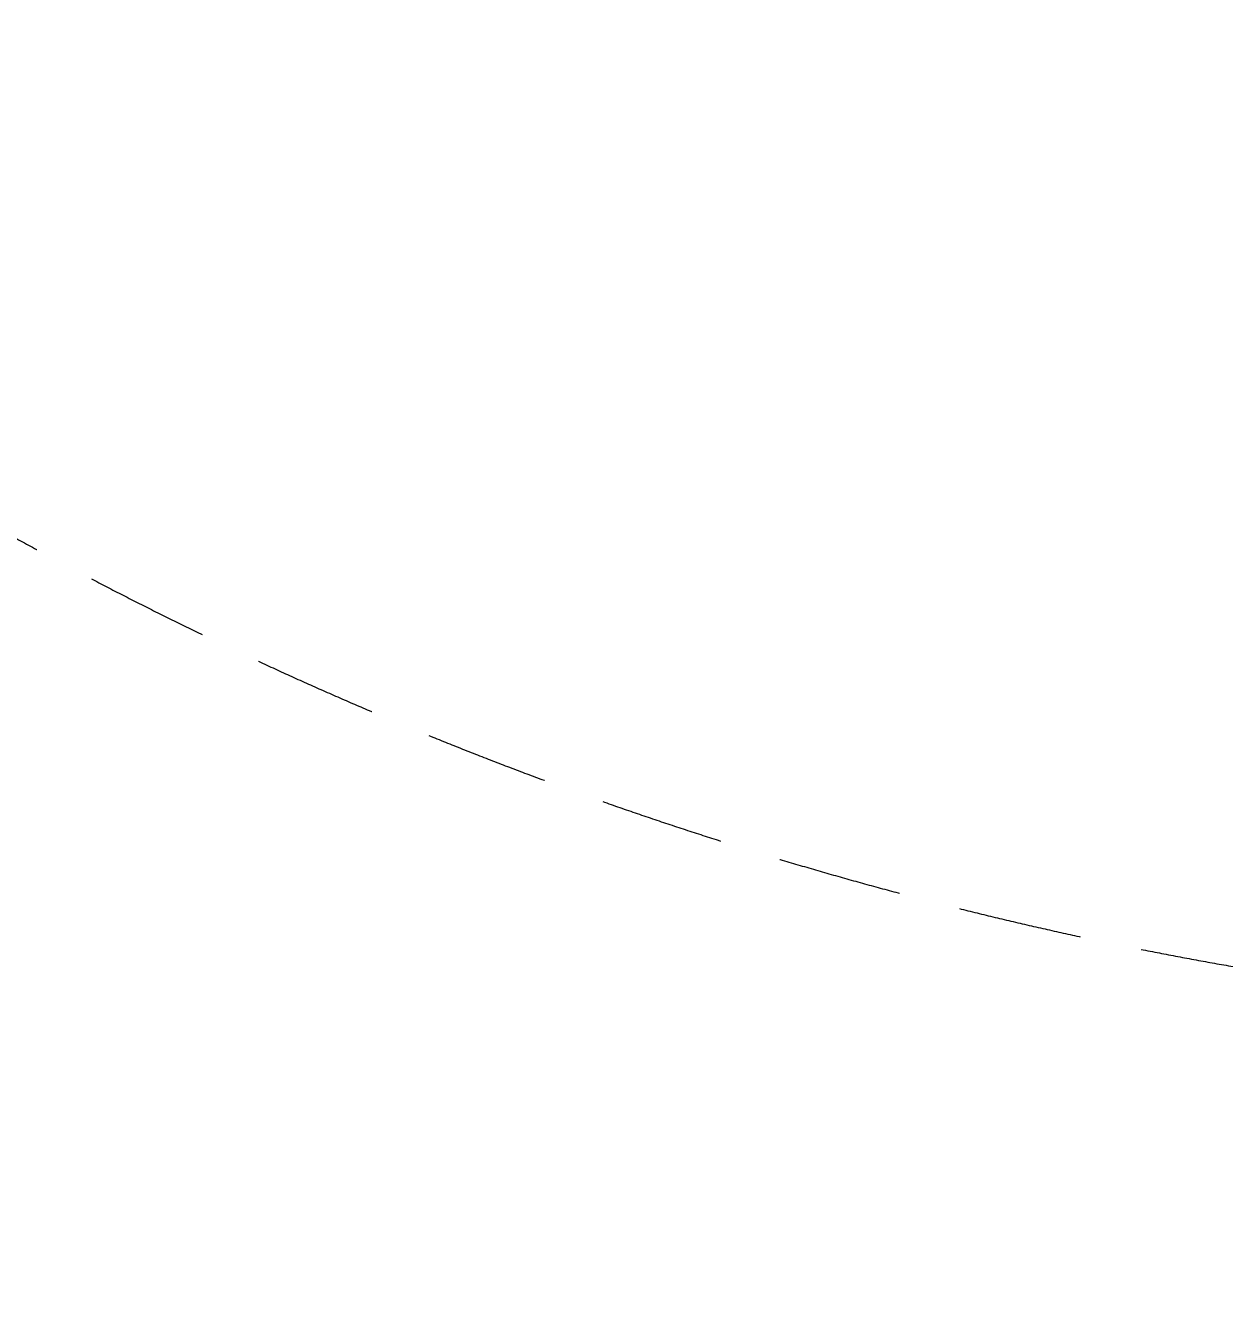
# Model space of a CAD drawing. Header units: millimetres. Extents: x -11451263 to 11578383104, y -507 to 1450429.
# Drawn here: x 12666368 to 12685690, y 1017327 to 1037896 of the extents above; entities that cross this region are included whole.
import ezdxf

# ---------------------------------------------------------------- set-up
doc = ezdxf.new("R2010")
doc.units = ezdxf.units.MM
doc.header["$MEASUREMENT"] = 0
doc.linetypes.add('DASH2-1', pattern=[3, 2, -1])
doc.layers.get('Defpoints').update_dxf_attribs({"color": 5, "linetype": 'CONTINUOUS', "lineweight": 13})
doc.layers.add('DO DIEN TICH THONG THUY', color=141, linetype='CONTINUOUS', lineweight=13)
doc.layers.add('KT-Kich thuoc', color=159, linetype='CONTINUOUS', lineweight=18)

# ---------------------------------------------------------------- blocks, each defined once
blk = doc.blocks.new('WWW')
at = {"layer": 'Defpoints', "linetype": 'DASH2-1', "lineweight": 13, "ltscale": 1000, "flags": 128}
blk.add_lwpolyline([(11429817, 1022160), (11450185, 1019986), (11488616, 1021167), (11491469, 1024811), (11462656, 1159054), (11457975, 1176931), (11455626, 1177745), (11446686, 1170981), (11423167, 1153070), (11399484, 1135983, 0.684877), (11429817, 1022160)], format="xyb", dxfattribs=at)

msp = doc.modelspace()

# ---------------------------------------------------------------- hatches: boundary and pattern name
at = {"layer": 'DO DIEN TICH THONG THUY'}
h = msp.add_hatch(dxfattribs=at)
h.set_pattern_fill('ANSI31', color=256, scale=2000)
h.set_pattern_definition([(45, (315000, 1e-10), (-176.7766953, 176.7766953), [])])
edge = h.paths.add_edge_path()
edge.add_line((12648986.5, 1046700.1), (12694321.6, 1062351.9))
edge.add_line((12694321.6, 1062351.9), (12702832.7, 1037699.8))
edge.add_line((12702832.7, 1037699.8), (12701603.9, 1037275.6))
edge.add_line((12701603.9, 1037275.6), (12702507.8, 1034657.2))
edge.add_line((12702507.8, 1034657.2), (12703736.7, 1035081.5))
edge.add_line((12703736.7, 1035081.5), (12705154.6, 1030974.3))
edge.add_line((12705154.6, 1030974.3), (12749864, 1030977.5))
edge.add_line((12749864, 1030977.5), (12749482.4, 1032747.5))
edge.add_line((12749482.4, 1032747.5), (12747598.1, 1032744.3))
edge.add_line((12747598.1, 1032744.3), (12747598.1, 1032244.3))
edge.add_line((12747598.1, 1032244.3), (12746068.1, 1032244.3))
edge.add_line((12746068.1, 1032244.3), (12746068.1, 1032744.3))
edge.add_line((12746068.1, 1032744.3), (12706416.1, 1032744.3))
edge.add_line((12706416.1, 1032744.3), (12695417, 1064602.7))
edge.add_line((12695417, 1064602.7), (12650051, 1048940.1))
edge.add_arc((12649298.5, 1048802), 765, -152.28484, 10.40127, ccw=False)
edge.add_line((12648621.3, 1048446.2), (12648055.3, 1048233.7))
edge.add_line((12648055.3, 1048233.7), (12648973.7, 1046692.4))
edge.add_line((12648973.7, 1046692.4), (12648986.5, 1046700.1))
h = msp.add_hatch(dxfattribs=at)
h.set_pattern_fill('ANSI31', color=256, scale=2000)
h.set_pattern_definition([(45, (315000, -5e-07), (-176.7766953, 176.7766953), [])])
edge = h.paths.add_edge_path()
edge.add_line((12698994.2, 1044129.6), (12700426.4, 1044623.6))
edge.add_line((12700426.4, 1044623.6), (12699512.6, 1047270.3))
edge.add_line((12699512.6, 1047270.3), (12698080.6, 1046775.9))
edge.add_line((12698080.6, 1046775.9), (12697101.5, 1049611.6))
edge.add_line((12697101.5, 1049611.6), (12698533.6, 1050106))
edge.add_line((12698533.6, 1050106), (12697715.3, 1052476.1))
edge.add_line((12697715.3, 1052476.1), (12696283.3, 1051981.7))
edge.add_line((12696283.3, 1051981.7), (12695803.5, 1053371.2))
edge.add_line((12695803.5, 1053371.2), (12691923.3, 1052031.6))
edge.add_line((12691923.3, 1052031.6), (12691649.2, 1052825.6))
edge.add_line((12691649.2, 1052825.6), (12679606.7, 1048667.9))
edge.add_line((12679606.7, 1048667.9), (12680097.4, 1047246.5))
edge.add_line((12680097.4, 1047246.5), (12675134.9, 1045533.1))
edge.add_line((12675134.9, 1045533.1), (12675423.3, 1044696.9))
edge.add_line((12675423.3, 1044696.9), (12675714.1, 1044797.3))
edge.add_arc((12679266.3, 1030925.9), 14319, 31.55063, 104.36364, ccw=False)
edge.add_line((12691468.7, 1038418.3), (12692403.2, 1035717.7))
edge.add_line((12692403.2, 1035717.7), (12702319.2, 1039141.1))
edge.add_line((12702319.2, 1039141.1), (12700925.7, 1043177.4))
edge.add_line((12700925.7, 1043177.4), (12699493.5, 1042683.4))
edge.add_line((12699493.5, 1042683.4), (12698994.2, 1044129.6))
h.paths.add_polyline_path([(12689445, 1046968.2), (12690891.2, 1047467.5), (12691390.5, 1046021.3), (12689944.3, 1045522)], flags=16)
h.paths.add_polyline_path([(12691337.8, 1041485.8), (12692784, 1041985.1), (12693283.3, 1040538.9), (12691837.1, 1040039.5)], flags=16)

# ---------------------------------------------------------------- block references
at = {"layer": 'KT-Kich thuoc'}
msp.add_blockref('WWW', (1260000, 0, 0), dxfattribs=at)

doc.saveas('drawing.dxf')
